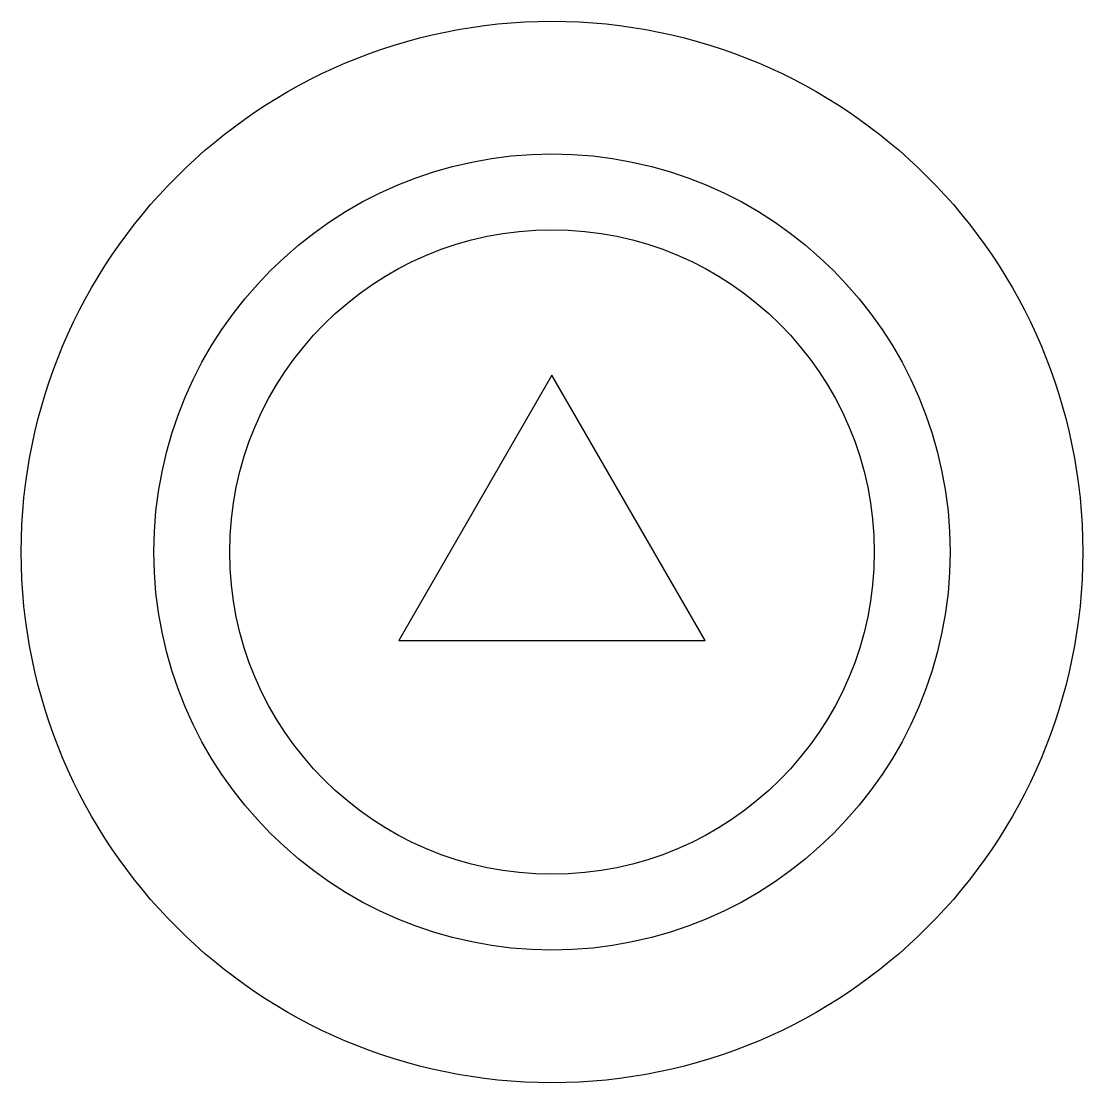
# Model space of a CAD drawing. Header units: millimetres. Extents: x 0 to 28, y 0 to 28.
import ezdxf

# ---------------------------------------------------------------- set-up
doc = ezdxf.new("R2010")
doc.units = ezdxf.units.MM
doc.layers.add('CONDUCTOR', color=7, linetype='Continuous')
doc.layers.add('Khoa', color=7, linetype='Continuous')

# ---------------------------------------------------------------- blocks, each defined once
blk = doc.blocks.new('TV-KTG')
at = {"layer": 'CONDUCTOR', "color": 8, "ltscale": 100}
blk.add_lwpolyline([(0, 4.667), (-4.041, -2.333), (4.041, -2.333)], close=True, dxfattribs=at)
at = {"layer": 'Khoa', "color": 7}
for radius in [14, 10.5, 8.5]:
    blk.add_circle((0, 0), radius, dxfattribs=at)

msp = doc.modelspace()

# ---------------------------------------------------------------- block references
msp.add_blockref('TV-KTG', (14, 14))

doc.saveas('drawing.dxf')
